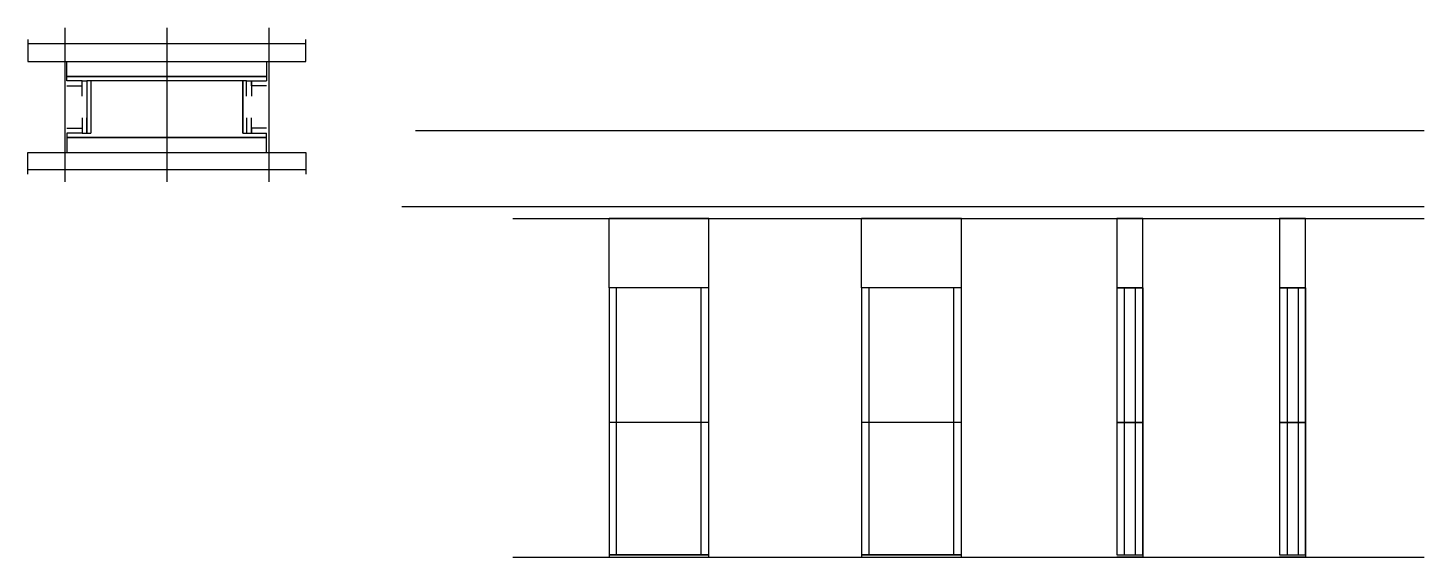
# Model space of a CAD drawing. Header units: metres. Extents: x 17755 to 19042, y 5125 to 5613.
import ezdxf

# ---------------------------------------------------------------- set-up
doc = ezdxf.new("R2010")
doc.units = ezdxf.units.M
for name, color, linetype in [('CHAPA', 7, 'Continuous'), ('COTA', 7, 'Continuous'), ('Hachura', 7, 'Continuous'), ('Madeira', 7, 'Continuous'), ('NIVEL 1° PAV.', 7, 'Continuous'), ('NIVEL 2° PAV.', 7, 'Continuous'), ('Nível', 7, 'Continuous'), ('Painéis', 7, 'Continuous'), ('Perfil Metálico', 7, 'Continuous'), ('SARR_2.2x7', 7, 'Continuous'), ('SARRAFO', 7, 'Continuous')]:
    doc.layers.add(name, color=color, linetype=linetype)

msp = doc.modelspace()

# ---------------------------------------------------------------- linework, layer by layer
at = {"layer": 'CHAPA', "color": 7, "lineweight": 25}
for points in [[(17791.2, 5564.1), (17791.2, 5568.1), (17975.2, 5568.1), (17975.2, 5564.1)], [(17791.2, 5564.1), (17791.2, 5568.1), (17975.2, 5568.1), (17975.2, 5564.1)], [(17813.2, 5564.1), (17809.6, 5564.1), (17809.6, 5516.1), (17813.2, 5516.1)], [(17813.2, 5564.1), (17809.6, 5564.1), (17809.6, 5516.1), (17813.2, 5516.1)], [(17956.8, 5564.1), (17953.2, 5564.1), (17953.2, 5516.1), (17956.8, 5516.1)], [(17956.8, 5564.1), (17953.2, 5564.1), (17953.2, 5516.1), (17956.8, 5516.1)], [(17791.2, 5516.1), (17791.2, 5512.1), (17975.2, 5512.1), (17975.2, 5516.1)], [(17791.2, 5516.1), (17791.2, 5512.1), (17975.2, 5512.1), (17975.2, 5516.1)]]:
    msp.add_lwpolyline(points, dxfattribs=at)
at = {"layer": 'COTA', "color": 7, "lineweight": 25}
for p, q in [((18382.8, 5437.4), (18290.8, 5437.4)), ((18290.8, 5373.4), (18290.8, 5437.4)), ((18382.8, 5373.4), (18382.8, 5437.4)), ((18615.6, 5437.4), (18523.6, 5437.4)), ((18523.6, 5373.4), (18523.6, 5437.4)), ((18615.6, 5373.4), (18615.6, 5437.4))]:
    msp.add_line(p, q, dxfattribs=at)
for points in [[(18782.7, 5373.4), (18782.7, 5437.4), (18758.7, 5437.4), (18758.7, 5373.4)], [(18932.8, 5373.4), (18932.8, 5437.4), (18908.8, 5437.4), (18908.8, 5373.4)]]:
    msp.add_lwpolyline(points, dxfattribs=at)
at = {"layer": 'Hachura', "color": 7, "lineweight": 25}
for p, q in [((17789.2, 5612.9), (17789.2, 5471.1)), ((17883.2, 5612.9), (17883.2, 5471.1)), ((17977.2, 5612.9), (17977.2, 5471.1))]:
    msp.add_line(p, q, dxfattribs=at)
at = {"layer": 'Madeira', "color": 7, "lineweight": 25}
for points in [[(17975.2, 5582.1), (17975.2, 5568.1), (17791.2, 5568.1), (17791.2, 5582.1)], [(17975.2, 5498.1), (17975.2, 5512.1), (17791.2, 5512.1), (17791.2, 5498.1)]]:
    msp.add_lwpolyline(points, dxfattribs=at)
at = {"layer": 'NIVEL 1° PAV.', "color": 7, "lineweight": 25}
msp.add_line((18112.3, 5518.4), (19042, 5518.4), dxfattribs=at)
at = {"layer": 'NIVEL 2° PAV.', "color": 7, "lineweight": 25}
msp.add_line((18099.9, 5448.4), (19042, 5448.4), dxfattribs=at)
at = {"layer": 'Nível', "color": 7, "lineweight": 25}
for p, q in [((18202.1, 5437.4), (19042, 5437.4)), ((18202.1, 5125.4), (19042, 5125.4))]:
    msp.add_line(p, q, dxfattribs=at)
at = {"layer": 'Painéis', "color": 7, "lineweight": 25}
for p, q in [((18290.8, 5373.4), (18290.8, 5125.4)), ((18382.8, 5373.4), (18290.8, 5373.4)), ((18382.8, 5125.4), (18382.8, 5373.4)), ((18523.6, 5373.4), (18523.6, 5125.4)), ((18615.6, 5373.4), (18523.6, 5373.4)), ((18615.6, 5125.4), (18615.6, 5373.4)), ((18758.7, 5373.4), (18758.7, 5127.4)), ((18758.7, 5373.4), (18782.7, 5373.4)), ((18782.7, 5373.4), (18758.7, 5373.4)), ((18782.7, 5373.4), (18758.7, 5373.4)), ((18782.7, 5373.4), (18758.7, 5373.4)), ((18782.7, 5127.4), (18782.7, 5373.4)), ((18782.7, 5373.4), (18782.7, 5127.4)), ((18908.8, 5373.4), (18908.8, 5127.4)), ((18908.8, 5373.4), (18932.8, 5373.4)), ((18932.8, 5373.4), (18908.8, 5373.4)), ((18932.8, 5373.4), (18908.8, 5373.4)), ((18932.8, 5373.4), (18908.8, 5373.4)), ((18932.8, 5127.4), (18932.8, 5373.4)), ((18932.8, 5373.4), (18932.8, 5127.4)), ((18382.8, 5249.4), (18290.8, 5249.4)), ((18615.6, 5249.4), (18523.6, 5249.4)), ((18758.7, 5249.4), (18782.7, 5249.4)), ((18782.7, 5249.4), (18758.7, 5249.4)), ((18782.7, 5249.4), (18758.7, 5249.4)), ((18782.7, 5249.4), (18758.7, 5249.4)), ((18908.8, 5249.4), (18932.8, 5249.4)), ((18932.8, 5249.4), (18908.8, 5249.4)), ((18932.8, 5249.4), (18908.8, 5249.4)), ((18932.8, 5249.4), (18908.8, 5249.4)), ((18290.8, 5127.4), (18382.8, 5127.4)), ((18523.6, 5127.4), (18615.6, 5127.4)), ((18758.7, 5127.4), (18782.7, 5127.4)), ((18908.8, 5127.4), (18932.8, 5127.4))]:
    msp.add_line(p, q, dxfattribs=at)
for points in [[(17953.2, 5516.1), (17953.2, 5564.1), (17813.2, 5564.1), (17813.2, 5516.1)], [(18382.8, 5127.4), (18290.8, 5127.4), (18290.8, 5125.4), (18382.8, 5125.4)], [(18615.6, 5127.4), (18523.6, 5127.4), (18523.6, 5125.4), (18615.6, 5125.4)], [(18758.7, 5127.4), (18782.7, 5127.4), (18782.7, 5125.4), (18758.7, 5125.4)], [(18908.8, 5127.4), (18932.8, 5127.4), (18932.8, 5125.4), (18908.8, 5125.4)]]:
    msp.add_lwpolyline(points, dxfattribs=at)
at = {"layer": 'Perfil Metálico', "color": 7, "lineweight": 25}
for points in [[(17755.2, 5602.1), (17755.2, 5582.1), (18011.2, 5582.1), (18011.2, 5602.1)], [(18011.2, 5586.1), (18011.2, 5598.1), (17755.2, 5598.1), (17755.2, 5586.1)], [(17755.2, 5478.1), (17755.2, 5498.1), (18011.2, 5498.1), (18011.2, 5478.1)], [(18011.2, 5494.1), (18011.2, 5482.1), (17755.2, 5482.1), (17755.2, 5494.1)]]:
    msp.add_lwpolyline(points, dxfattribs=at)
at = {"layer": 'SARR_2.2x7', "color": 7, "lineweight": 25}
for p, q in [((18297.8, 5249.4), (18297.8, 5373.4)), ((18375.8, 5249.4), (18375.8, 5373.4)), ((18530.6, 5249.4), (18530.6, 5373.4)), ((18608.6, 5249.4), (18608.6, 5373.4)), ((18765.7, 5373.4), (18765.7, 5127.4)), ((18765.7, 5373.4), (18765.7, 5373.4)), ((18765.7, 5373.4), (18765.7, 5373.4)), ((18775.7, 5373.4), (18775.7, 5127.4)), ((18775.7, 5373.4), (18775.7, 5373.4)), ((18775.7, 5373.4), (18775.7, 5373.4)), ((18915.8, 5373.4), (18915.8, 5127.4)), ((18915.8, 5373.4), (18915.8, 5373.4)), ((18915.8, 5373.4), (18915.8, 5373.4)), ((18925.8, 5373.4), (18925.8, 5127.4)), ((18925.8, 5373.4), (18925.8, 5373.4)), ((18925.8, 5373.4), (18925.8, 5373.4)), ((18297.8, 5127.4), (18297.8, 5249.4)), ((18375.8, 5127.4), (18375.8, 5249.4)), ((18530.6, 5127.4), (18530.6, 5249.4)), ((18608.6, 5127.4), (18608.6, 5249.4)), ((18765.7, 5249.4), (18765.7, 5249.4)), ((18765.7, 5249.4), (18765.7, 5249.4)), ((18775.7, 5249.4), (18775.7, 5249.4)), ((18775.7, 5249.4), (18775.7, 5249.4)), ((18915.8, 5249.4), (18915.8, 5249.4)), ((18915.8, 5249.4), (18915.8, 5249.4)), ((18925.8, 5249.4), (18925.8, 5249.4)), ((18925.8, 5249.4), (18925.8, 5249.4)), ((18297.8, 5127.4), (18297.8, 5127.4)), ((18375.8, 5127.4), (18375.8, 5127.4)), ((18530.6, 5127.4), (18530.6, 5127.4)), ((18608.6, 5127.4), (18608.6, 5127.4))]:
    msp.add_line(p, q, dxfattribs=at)
at = {"layer": 'SARRAFO', "color": 7, "lineweight": 25}
for points in [[(17791.2, 5559.7), (17805.2, 5559.7), (17805.2, 5564.1), (17791.2, 5564.1)], [(17805.2, 5550.1), (17805.2, 5564.1), (17809.6, 5564.1), (17809.6, 5550.1)], [(17956.8, 5550.1), (17956.8, 5564.1), (17961.2, 5564.1), (17961.2, 5550.1)], [(17975.2, 5559.7), (17961.2, 5559.7), (17961.2, 5564.1), (17975.2, 5564.1)], [(17791.2, 5520.5), (17805.2, 5520.5), (17805.2, 5516.1), (17791.2, 5516.1)], [(17805.2, 5530.1), (17805.2, 5516.1), (17809.6, 5516.1), (17809.6, 5530.1)], [(17956.8, 5530.1), (17956.8, 5516.1), (17961.2, 5516.1), (17961.2, 5530.1)], [(17975.2, 5520.5), (17961.2, 5520.5), (17961.2, 5516.1), (17975.2, 5516.1)]]:
    msp.add_lwpolyline(points, dxfattribs=at)

doc.saveas('drawing.dxf')
